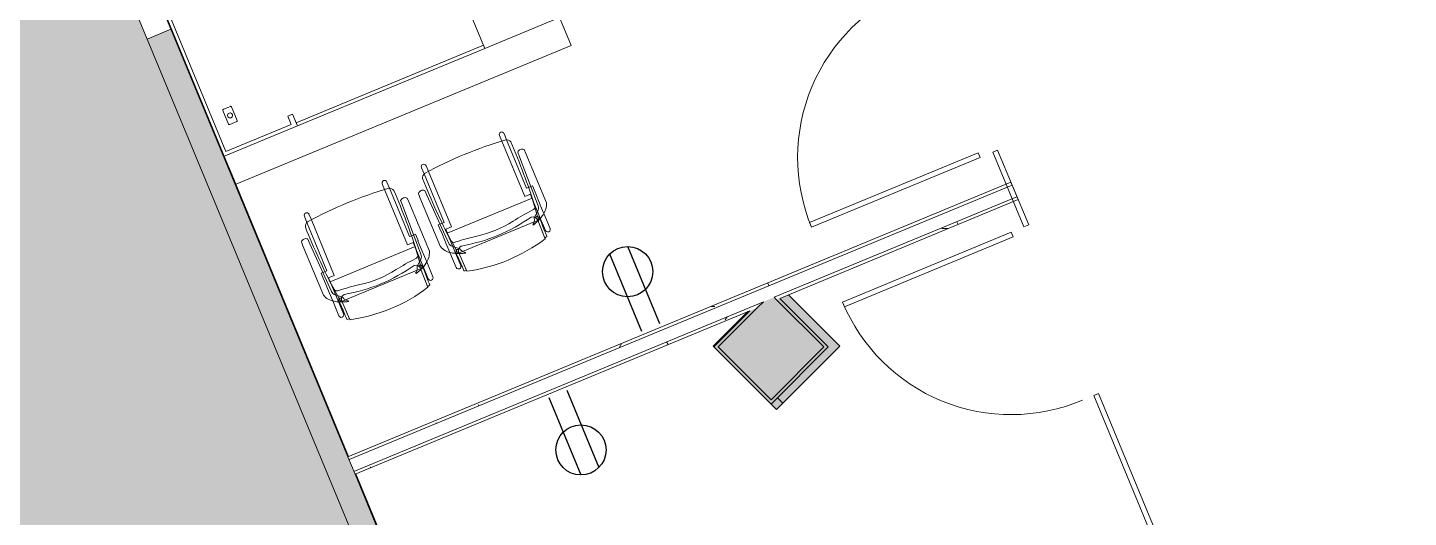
# Model space of a CAD drawing. Header units: inches. Extents: x 488 to 2071, y 800 to 2512.
# Drawn here: x 672.1 to 944.6, y 1816.9 to 1913.6 of the extents above; entities that cross this region are included whole.
import ezdxf

# ---------------------------------------------------------------- set-up
doc = ezdxf.new("R2010")
doc.units = ezdxf.units.IN
doc.header["$MEASUREMENT"] = 0
for name, color, linetype, lineweight in [('A-ANNO-NOTE', 131, 'Continuous', 30), ('A-DETL-GENF', 92, 'Continuous', 9), ('A-DOOR', 31, 'Continuous', 13), ('A-Flor-Shel-Tptn', 8, 'Continuous', 9), ('A-GLAZ-CURT', 52, 'Continuous', 9), ('A-WALL', 113, 'Continuous', 9), ('A-WALL-PATT', 111, 'Continuous', 13), ('A-Wall-Shel-Fill', 8, 'Continuous', 9), ('AI-Wall-Demz-E', 8, 'Continuous', 9), ('AI-Wall-Fill-E-2', 8, 'Continuous', 9), ('I-FURN', 30, 'Continuous', 9), ('I-FURN-PNLS', 30, 'Continuous', 9), ('I-WALL', 2, 'Continuous', 9), ('S-Cols', 8, 'Continuous', 9), ('S-Cols-Fill', 8, 'Continuous', 9)]:
    doc.layers.add(name, color=color, linetype=linetype, lineweight=lineweight)
pattern_1 = [(0, (0, 0), (30.72, 7.68), [1.267, -21.773, 1.267, -21.773, -122.88]), (0, (0, 0), (30.72, 7.68), [-46.08, 1.267, -44.813, 1.267, -21.773, -53.76]), (0, (0, 0), (30.72, 7.68), [-115.2, 1.267, -14.093, 1.267, -37.133]), (120, (11.52, 3.84), (-22.011075, 22.7643), [1.267, -21.773, 1.267, -21.773, -122.88]), (120, (11.52, 3.84), (-22.011075, 22.7643), [-46.08, 1.267, -44.813, 1.267, -21.773, -53.76]), (120, (11.52, 3.84), (-22.011075, 22.7643), [-115.2, 1.267, -14.093, 1.267, -37.133]), (240, (15.36, 19.2), (-8.708925, -30.4443), [1.267, -21.773, 1.267, -21.773, -122.88]), (240, (15.36, 19.2), (-8.708925, -30.4443), [-46.08, 1.267, -44.813, 1.267, -21.773, -53.76]), (240, (15.36, 19.2), (-8.708925, -30.4443), [-115.2, 1.267, -14.093, 1.267, -37.133])]

# ---------------------------------------------------------------- blocks, each defined once
blk = doc.blocks.new('Revit Link EDITED_dwg-5488103-Level 1 POWER')
at = {"layer": 'A-Wall-Shel-Fill'}
h = blk.add_hatch(color=7, dxfattribs=at)
h.paths.add_polyline_path([(819.89, 1838.2), (821.15, 1839.45), (820.07, 1840.54), (818.83, 1839.26)], flags=0)
h.paths.add_polyline_path([(807.5, 1850.59), (814.62, 1857.72), (814.24, 1857.56), (807.39, 1850.7), (807.48, 1850.61)], flags=0)
at = {"layer": 'AI-Wall-Fill-E-2'}
h = blk.add_hatch(color=7, dxfattribs=at)
h.paths.add_polyline_path([(888.45, 1226.24), (905.48, 1267.36), (944.19, 1251.32), (948.28, 1261.18), (943.66, 1263.09), (943.21, 1262.01), (947.83, 1260.1), (945.15, 1253.63), (940.53, 1255.55), (941.49, 1257.86), (902.78, 1273.89), (883.83, 1228.16)], flags=0)
h.paths.add_polyline_path([(962.05, 1294.44), (963.13, 1297.06), (958.51, 1298.96), (957.43, 1296.35), (958.51, 1295.9)], flags=0)
h.paths.add_polyline_path([(1002.73, 1392.63), (1002.73, 1392.68), (805.47, 1474.39), (805.47, 1474.34), (1002.69, 1392.65)], flags=0)
h.paths.add_polyline_path([(805.56, 1487.46), (838.83, 1565.84), (838.77, 1565.99), (806.52, 1489.72)], flags=0)
h.paths.add_polyline_path([(844.19, 1565.97), (844.28, 1566.22), (785.99, 1706.88), (785.85, 1706.82), (844.1, 1566.2)], flags=0)
h.paths.add_polyline_path([(784.42, 1710.28), (784.58, 1710.35), (736.87, 1825.51), (736.71, 1825.45), (784.36, 1710.42)], flags=0)
h.paths.add_polyline_path([(735.28, 1828.91), (735.44, 1828.98), (679.66, 1963.54), (679.55, 1963.46), (724.5, 1854.94)], flags=0)
h.paths.add_polyline_path([(630.52, 1928.39), (675.5, 1960.17), (675.36, 1960.5), (635, 1932.01), (632.5, 1933.05), (630.73, 1928.77), (500.42, 1982.75), (500.25, 1982.34), (629.94, 1928.62)], flags=0)
h.paths.add_polyline_path([(662.79, 1957.29), (678.88, 1964.24), (679.3, 1963.65), (679.57, 1963.84), (677.88, 1967.94), (666.53, 1959.93)], flags=0)
at = {"layer": 'S-Cols-Fill'}
blk.add_hatch(color=7, dxfattribs=at).paths.add_polyline_path([(821.15, 1839.45), (832.4, 1850.7), (822.23, 1860.87), (820.52, 1860.16), (830.1, 1850.57), (820.07, 1840.54), (820.46, 1840.14)], flags=0)
at = {"layer": 'AI-Wall-Demz-E', "color": 7}
for p, q in [((699.44, 1915.89), (710.89, 1888.24)), ((710.9, 1888.22), (713.1, 1882.9)), ((713.11, 1882.89), (713.2, 1882.68)), ((713.2, 1882.68), (735.44, 1828.98)), ((736.87, 1825.51), (784.58, 1710.35))]:
    blk.add_line(p, q, dxfattribs=at)
at = {"layer": 'S-Cols', "color": 7}
for p, q in [((822.23, 1860.87), (832.4, 1850.7)), ((819.89, 1838.2), (818.81, 1839.28))]:
    blk.add_line(p, q, dxfattribs=at)
at = {"layer": 'S-Cols', "color": 7, "flags": 128}
for points in [[(822.23, 1860.87), (832.4, 1850.7), (819.89, 1838.2)], [(807.5, 1850.59), (807.39, 1850.7), (814.25, 1857.56)], [(832.4, 1850.7), (821.15, 1839.45), (820.07, 1840.54)]]:
    blk.add_lwpolyline(points, dxfattribs=at)
blk = doc.blocks.new('Zira Wksta 9 - Type 1-V29-Level 1 POWER')
at = {"layer": 'I-FURN-PNLS'}
for p, q in [((-72, 0), (-0.19, 0)), ((-72, -30), (-72, 0)), ((-0.19, 0), (-72, 0)), ((-72, 0), (-72, -30)), ((-72, -30), (-72, 0)), ((-72, 0), (-0.19, 0)), ((-72, -6), (-56, -6)), ((-56, -6), (-56, -30)), ((-56, -6), (-16, -6)), ((-16, -6), (-56, -6)), ((-56, -6), (-56, -6.69)), ((-56, -6.69), (-56, -6)), ((-56, -6.69), (-16, -6.69)), ((-16, -6.69), (-56, -6.69)), ((-16, -6.69), (-16, -6)), ((-16, -6.69), (-16, -6)), ((-0.19, -6), (-16, -6)), ((-16, -6), (-16, -8.5)), ((-16, -6.69), (-16, -6)), ((-16, -6), (-0.19, -6)), ((-16, -8.5), (-16, -6.69)), ((-15, -8.5), (-15, -6.75)), ((-15, -6.75), (-1, -6.75)), ((-1, -6.75), (-15, -6.75)), ((-15, -6.75), (-15, -8.5)), ((-1, -6.75), (-1, -35.85)), ((-1, -35.85), (-1, -6.75)), ((-16, -8.5), (-15, -8.5)), ((-15, -8.5), (-16, -8.5)), ((-5.44, -11.56), (-5.44, -14.44)), ((-5.44, -14.44), (-5.44, -11.56)), ((-3.75, -11.38), (-5.25, -11.38)), ((-5.25, -11.38), (-3.75, -11.38)), ((-3.56, -14.44), (-3.56, -11.56)), ((-3.56, -11.56), (-3.56, -14.44)), ((-5.25, -14.63), (-3.75, -14.63)), ((-3.75, -14.63), (-5.25, -14.63))]:
    blk.add_line(p, q, dxfattribs=at)
for centre, radius, start, end in [((-5.25, -11.56), 0.188, 90, 180), ((-5.25, -11.56), 0.188, 165, 180), ((-5.25, -11.56), 0.188, 150, 165), ((-5.25, -11.56), 0.187, 135, 150), ((-5.25, -11.56), 0.188, 120, 135), ((-5.25, -11.56), 0.187, 90, 120), ((-4.5, -13), 0.5, 90, 270), ((-4.5, -13), 0.5, 90, 270), ((-4.5, -13), 0.5, 270, 90), ((-4.5, -13), 0.5, 270, 90), ((-3.75, -11.56), 0.188, 360, 90), ((-3.75, -11.56), 0.188, 30, 90), ((-3.75, -11.56), 0.188, 15, 30), ((-3.75, -11.56), 0.187, 0, 15), ((-5.25, -14.44), 0.187, 180, 270), ((-5.25, -14.44), 0.188, 180, 195), ((-5.25, -14.44), 0.187, 195, 210), ((-5.25, -14.44), 0.187, 210, 270), ((-3.75, -14.44), 0.187, 270, 0), ((-3.75, -14.44), 0.187, 270, 300), ((-3.75, -14.44), 0.187, 300, 315), ((-3.75, -14.44), 0.187, 315, 330), ((-3.75, -14.44), 0.188, 330, 345), ((-3.75, -14.44), 0.187, 345, 0)]:
    blk.add_arc(centre, radius, start, end, dxfattribs=at)
blk = doc.blocks.new('Single Glass Door - Full Rail - Long Handle-5456985-Level 1 POWER')
at = {"layer": 'A-DOOR', "lineweight": 20}
for p, q in [((17, -2), (18, -2)), ((17, -38), (17, -2)), ((18, -2), (18, -38)), ((18, -38), (17, -38))]:
    blk.add_line(p, q, dxfattribs=at)
at = {"layer": 'A-DOOR', "lineweight": 9}
blk.add_arc((18, -2), 36, 179.5, 270, dxfattribs=at)
blk = doc.blocks.new('Single Glass Door - Full Rail - Long Handle-5456980-Level 1 POWER')
at = {"layer": 'A-DOOR', "lineweight": 20}
for p, q in [((17, 38), (17, 2)), ((18, 38), (17, 38)), ((18, 2), (18, 38)), ((17, 2), (18, 2))]:
    blk.add_line(p, q, dxfattribs=at)
at = {"layer": 'A-DOOR', "lineweight": 9}
blk.add_arc((18, 2), 36, 90, 180.5, dxfattribs=at)
blk = doc.blocks.new('System Panel - Glazed-5474425-Level 1 POWER')
at = {"layer": 'A-GLAZ-CURT', "lineweight": 13}
for p, q in [((85.84, 1.75), (69.84, 1.75)), ((69.84, 1.75), (69.84, 0.75)), ((69.84, 0.75), (85.84, 0.75)), ((85.84, 0.75), (85.84, 1.75)), ((216.3, 1.75), (121.84, 1.75)), ((121.84, 1.75), (121.84, 0.75)), ((121.84, 0.75), (216.3, 0.75))]:
    blk.add_line(p, q, dxfattribs=at)
blk = doc.blocks.new('F-Haworth_Chair_X99-Seminar - X99 Seminar Chair with Glides-V30-Level 1 POWER')
at = {"layer": 'I-FURN'}
for p, q in [((-8.34, 11.52), (-8.42, 7.57)), ((-8.42, 7.57), (-8.34, 11.37)), ((8.42, 7.57), (8.34, 11.52)), ((8.34, 11.37), (8.42, 7.57)), ((-10.04, 10.02), (-10.04, 6.81)), ((-9.04, 7.4), (-9.04, 10.02)), ((9.04, 10.02), (9.04, 7.4)), ((10.04, 6.81), (10.04, 10.02)), ((-10.04, 6.81), (-10.04, 5)), ((-9.13, 5.92), (-8.07, 6.77)), ((-9.04, 5.99), (-9.04, 7.4)), ((-9.04, 3.62), (-9.04, 5.99)), ((-8.75, 6.22), (-8.88, 4.99)), ((-8.68, 6.87), (-8.75, 6.22)), ((-8.62, 7.42), (-8.68, 6.91)), ((-8.6, 7.6), (-8.62, 7.43)), ((-8.61, 6.81), (-8.23, 6.95)), ((-8.49, 7.6), (-8.56, 7.6)), ((-7.65, 7.6), (-8.4, 7.6)), ((-8.07, 6.77), (-7.95, 6.87)), ((7.65, 7.6), (-7.65, 7.6)), ((-7.18, 7.99), (-7.21, 8.13)), ((7.21, 8.13), (7.18, 7.99)), ((8.4, 7.6), (7.65, 7.6)), ((7.95, 6.87), (8.07, 6.77)), ((8.07, 6.77), (9.13, 5.92)), ((8.23, 6.95), (8.61, 6.81)), ((8.56, 7.6), (8.49, 7.6)), ((8.62, 7.43), (8.6, 7.6)), ((8.68, 6.91), (8.62, 7.42)), ((8.75, 6.22), (8.68, 6.87)), ((8.88, 4.99), (8.75, 6.22)), ((9.04, 7.4), (9.04, 5.99)), ((9.04, 5.99), (9.04, 3.62)), ((10.04, 5), (10.04, 6.81)), ((-11.32, 5.06), (-11.32, -5.48)), ((-10.04, 4.99), (-10.04, 2.27)), ((-9.92, -5.36), (-9.57, 4.97)), ((-8.9, 4.8), (-9.07, 3.2)), ((-9.07, 3.2), (-9.07, 3.12)), ((-9.07, 3.12), (9.07, 3.12)), ((-9.04, 3.43), (-9.04, 3.62)), ((-9.04, 3.12), (-9.04, 3.43)), ((-9.04, 2.27), (-9.04, 3.12)), ((-8.88, 4.99), (-8.89, 4.91)), ((8.89, 4.91), (8.88, 4.99)), ((9.07, 3.2), (8.9, 4.8)), ((9.04, 3.62), (9.04, 3.43)), ((9.04, 3.43), (9.04, 3.12)), ((9.04, 3.12), (9.04, 2.27)), ((9.07, 3.12), (9.07, 3.2)), ((9.57, 4.97), (9.92, -5.36)), ((10.04, 2.27), (10.04, 4.99)), ((11.32, -5.48), (11.32, 5.06)), ((-10.04, 2.27), (-10.07, 2.27)), ((-10.07, 2.27), (-10.07, 0.89)), ((-10.07, 0.89), (-9.71, 0.89)), ((-9.71, 0.89), (-9.2, 0.89)), ((-9.2, 0.89), (-8.82, 0.89)), ((-7.83, 2.27), (-9.04, 2.27)), ((-8.82, 0.89), (-8.82, -9.44)), ((-7.83, -9.57), (-7.83, 2.27)), ((9.04, 2.27), (7.83, 2.27)), ((7.83, 2.27), (7.83, -9.57)), ((8.82, 0.89), (9.2, 0.89)), ((8.82, -9.44), (8.82, 0.89)), ((9.2, 0.89), (9.71, 0.89)), ((9.71, 0.89), (10.07, 0.89)), ((10.07, 2.27), (10.04, 2.27)), ((10.07, 0.89), (10.07, 2.27)), ((-9.92, -6.36), (-9.92, -5.36)), ((9.92, -5.36), (9.92, -6.36)), ((-11.32, -5.48), (-11.3, -6.32)), ((11.3, -6.32), (11.32, -5.48)), ((-8.82, -9.44), (-8.82, -10.78)), ((-7.83, -10.78), (-7.83, -9.57)), ((7.83, -9.57), (7.83, -10.78)), ((8.82, -10.78), (8.82, -9.44))]:
    blk.add_line(p, q, dxfattribs=at)
for centre, radius, start, end in [((-36.06, 10.03), 27.2, 355.9857, 2.5118), ((0, -20.73), 33.17, 104.5766, 105.5522), ((0, -20.29), 32.89, 75.3075, 104.696), ((0, -20.73), 33.17, 74.4478, 75.4234), ((36.06, 10.03), 27.2, 177.4882, 184.0143), ((-9.54, 10.02), 0.498, 360, 180), ((9.54, 10.02), 0.498, 360, 180), ((-7.87, 3.92), 3.63, 121.9522, 161.8211), ((-4.71, -1.15), 9.61, 116.0036, 121.9522), ((-8.18, 4.9), 1.39, 132.8922, 177.1987), ((-5.2, 7.86), 3.74, 175.9857, 189.9064), ((-4.71, -1.15), 9.61, 113.5094, 116.0036), ((-8.28, 7.33), 0.613, 189.9064, 237.4573), ((-4.71, -1.15), 9.61, 112.927, 113.3607), ((-4.71, -1.15), 9.61, 105.0666, 112.7369), ((-7.37, 7.55), 1.05, 178.8214, 214.7998), ((-7.37, 7.55), 1.05, 178.8214, 264.0446), ((-11.32, 48.08), 42.84, 274.2301, 280.0233), ((-6.55, 6.76), 1.38, 147.5752, 174.9122), ((-6.55, 6.76), 1.38, 117.0503, 145.9813), ((0, -26.49), 33.83, 77.2285, 102.7715), ((0, -15.97), 22.19, 79.9767, 100.0233), ((11.32, 48.08), 42.84, 259.9767, 265.7699), ((6.55, 6.76), 1.38, 34.0187, 62.9497), ((4.71, -1.15), 9.61, 67.2631, 74.9334), ((7.37, 7.55), 1.05, 275.9554, 1.1786), ((6.55, 6.76), 1.38, 5.0878, 32.4248), ((7.37, 7.55), 1.05, 325.2002, 1.1786), ((4.71, -1.15), 9.61, 66.6393, 67.073), ((4.71, -1.15), 9.61, 63.9964, 66.4906), ((8.28, 7.33), 0.613, 302.5427, 350.0936), ((5.2, 7.86), 3.74, 350.0936, 4.0143), ((4.71, -1.15), 9.61, 58.0478, 63.9964), ((8.18, 4.9), 1.39, 2.8013, 47.1078), ((7.87, 3.92), 3.63, 18.1789, 58.0478), ((144.06, -7.32), 153.52, 175.4787, 180.5251), ((-8.24, 4.59), 0.763, 84.2338, 165.7662), ((8.24, 4.59), 0.763, 14.2338, 95.7662), ((-144.06, -7.32), 153.52, 359.4749, 4.5213), ((-10.58, -5.68), 0.956, 221.8901, 314.1099), ((10.58, -5.68), 0.956, 225.8901, 318.1099), ((-8.21, -8.28), 1.31, 200.0433, 249.9567), ((-8.32, -10.78), 0.495, 180, 360), ((0, 75.01), 84.96, 264.1475, 275.8525), ((8.32, -10.78), 0.495, 180, 360), ((8.21, -8.28), 1.31, 290.0433, 339.9567)]:
    blk.add_arc(centre, radius, start, end, dxfattribs=at)
blk = doc.blocks.new('F-Haworth_Chair_X99-Seminar - X99 Seminar Chair with Glides-V32-Level 1 POWER')
at = {"layer": 'I-FURN'}
for p, q in [((-8.34, 11.52), (-8.42, 7.57)), ((-8.42, 7.57), (-8.34, 11.37)), ((8.42, 7.57), (8.34, 11.52)), ((8.34, 11.37), (8.42, 7.57)), ((-10.04, 10.02), (-10.04, 6.81)), ((-9.04, 7.4), (-9.04, 10.02)), ((9.04, 10.02), (9.04, 7.4)), ((10.04, 6.81), (10.04, 10.02)), ((-10.04, 6.81), (-10.04, 5)), ((-9.13, 5.92), (-8.07, 6.77)), ((-9.04, 5.99), (-9.04, 7.4)), ((-9.04, 3.62), (-9.04, 5.99)), ((-8.75, 6.22), (-8.88, 4.99)), ((-8.68, 6.87), (-8.75, 6.22)), ((-8.62, 7.42), (-8.68, 6.91)), ((-8.6, 7.6), (-8.62, 7.43)), ((-8.61, 6.81), (-8.23, 6.95)), ((-8.49, 7.6), (-8.56, 7.6)), ((-7.65, 7.6), (-8.4, 7.6)), ((-8.07, 6.77), (-7.95, 6.87)), ((7.65, 7.6), (-7.65, 7.6)), ((-7.18, 7.99), (-7.21, 8.13)), ((7.21, 8.13), (7.18, 7.99)), ((8.4, 7.6), (7.65, 7.6)), ((7.95, 6.87), (8.07, 6.77)), ((8.07, 6.77), (9.13, 5.92)), ((8.23, 6.95), (8.61, 6.81)), ((8.56, 7.6), (8.49, 7.6)), ((8.62, 7.43), (8.6, 7.6)), ((8.68, 6.91), (8.62, 7.42)), ((8.75, 6.22), (8.68, 6.87)), ((8.88, 4.99), (8.75, 6.22)), ((9.04, 7.4), (9.04, 5.99)), ((9.04, 5.99), (9.04, 3.62)), ((10.04, 5), (10.04, 6.81)), ((-11.32, 5.06), (-11.32, -5.48)), ((-10.04, 4.99), (-10.04, 2.27)), ((-9.92, -5.36), (-9.57, 4.97)), ((-8.9, 4.8), (-9.07, 3.2)), ((-9.07, 3.2), (-9.07, 3.12)), ((-9.07, 3.12), (9.07, 3.12)), ((-9.04, 3.43), (-9.04, 3.62)), ((-9.04, 3.12), (-9.04, 3.43)), ((-9.04, 2.27), (-9.04, 3.12)), ((-8.88, 4.99), (-8.89, 4.91)), ((8.89, 4.91), (8.88, 4.99)), ((9.07, 3.2), (8.9, 4.8)), ((9.04, 3.62), (9.04, 3.43)), ((9.04, 3.43), (9.04, 3.12)), ((9.04, 3.12), (9.04, 2.27)), ((9.07, 3.12), (9.07, 3.2)), ((9.57, 4.97), (9.92, -5.36)), ((10.04, 2.27), (10.04, 4.99)), ((11.32, -5.48), (11.32, 5.06)), ((-10.04, 2.27), (-10.07, 2.27)), ((-10.07, 2.27), (-10.07, 0.89)), ((-10.07, 0.89), (-9.71, 0.89)), ((-9.71, 0.89), (-9.2, 0.89)), ((-9.2, 0.89), (-8.82, 0.89)), ((-7.83, 2.27), (-9.04, 2.27)), ((-8.82, 0.89), (-8.82, -9.44)), ((-7.83, -9.57), (-7.83, 2.27)), ((9.04, 2.27), (7.83, 2.27)), ((7.83, 2.27), (7.83, -9.57)), ((8.82, 0.89), (9.2, 0.89)), ((8.82, -9.44), (8.82, 0.89)), ((9.2, 0.89), (9.71, 0.89)), ((9.71, 0.89), (10.07, 0.89)), ((10.07, 2.27), (10.04, 2.27)), ((10.07, 0.89), (10.07, 2.27)), ((-9.92, -6.36), (-9.92, -5.36)), ((9.92, -5.36), (9.92, -6.36)), ((-11.32, -5.48), (-11.3, -6.32)), ((11.3, -6.32), (11.32, -5.48)), ((-8.82, -9.44), (-8.82, -10.78)), ((-7.83, -10.78), (-7.83, -9.57)), ((7.83, -9.57), (7.83, -10.78)), ((8.82, -10.78), (8.82, -9.44))]:
    blk.add_line(p, q, dxfattribs=at)
for centre, radius, start, end in [((-36.06, 10.03), 27.2, 355.9857, 2.5118), ((0, -20.73), 33.17, 104.5766, 105.5522), ((0, -20.29), 32.89, 75.3075, 104.696), ((0, -20.73), 33.17, 74.4478, 75.4234), ((36.06, 10.03), 27.2, 177.4882, 184.0143), ((-9.54, 10.02), 0.498, 360, 180), ((9.54, 10.02), 0.498, 360, 180), ((-7.87, 3.92), 3.63, 121.9522, 161.8211), ((-4.71, -1.15), 9.61, 116.0036, 121.9522), ((-8.18, 4.9), 1.39, 132.8922, 177.1987), ((-5.2, 7.86), 3.74, 175.9857, 189.9064), ((-4.71, -1.15), 9.61, 113.5094, 116.0036), ((-8.28, 7.33), 0.613, 189.9064, 237.4573), ((-4.71, -1.15), 9.61, 112.927, 113.3607), ((-4.71, -1.15), 9.61, 105.0666, 112.7369), ((-7.37, 7.55), 1.05, 178.8214, 214.7998), ((-7.37, 7.55), 1.05, 178.8214, 264.0446), ((-11.32, 48.08), 42.84, 274.2301, 280.0233), ((-6.55, 6.76), 1.38, 147.5752, 174.9122), ((-6.55, 6.76), 1.38, 117.0503, 145.9813), ((0, -26.49), 33.83, 77.2285, 102.7715), ((0, -15.97), 22.19, 79.9767, 100.0233), ((11.32, 48.08), 42.84, 259.9767, 265.7699), ((6.55, 6.76), 1.38, 34.0187, 62.9497), ((4.71, -1.15), 9.61, 67.2631, 74.9334), ((7.37, 7.55), 1.05, 275.9554, 1.1786), ((6.55, 6.76), 1.38, 5.0878, 32.4248), ((7.37, 7.55), 1.05, 325.2002, 1.1786), ((4.71, -1.15), 9.61, 66.6393, 67.073), ((4.71, -1.15), 9.61, 63.9964, 66.4906), ((8.28, 7.33), 0.613, 302.5427, 350.0936), ((5.2, 7.86), 3.74, 350.0936, 4.0143), ((4.71, -1.15), 9.61, 58.0478, 63.9964), ((8.18, 4.9), 1.39, 2.8013, 47.1078), ((7.87, 3.92), 3.63, 18.1789, 58.0478), ((144.06, -7.32), 153.52, 175.4787, 180.5251), ((-8.24, 4.59), 0.763, 84.2338, 165.7662), ((8.24, 4.59), 0.763, 14.2338, 95.7662), ((-144.06, -7.32), 153.52, 359.4749, 4.5213), ((-10.58, -5.68), 0.956, 221.8901, 314.1099), ((10.58, -5.68), 0.956, 225.8901, 318.1099), ((-8.21, -8.28), 1.31, 200.0433, 249.9567), ((-8.32, -10.78), 0.495, 180, 360), ((0, 75.01), 84.96, 264.1475, 275.8525), ((8.32, -10.78), 0.495, 180, 360), ((8.21, -8.28), 1.31, 290.0433, 339.9567)]:
    blk.add_arc(centre, radius, start, end, dxfattribs=at)

msp = doc.modelspace()

# ---------------------------------------------------------------- hatches: boundary and pattern name
at = {"layer": 'A-DETL-GENF'}
h = msp.add_hatch(color=9, dxfattribs=at)
h.paths.add_polyline_path([(1231.21, 799.94), (1415.16, 799.94), (1461.44, 911.67), (1454.19, 914.67), (1460.19, 929.16), (1467.44, 926.16), (1483.65, 965.29), (1375.23, 1012.17), (1376.16, 1014.32), (1339.44, 1030.19), (1338.51, 1028.04), (1114.81, 1124.75), (1093.18, 1072.51), (1093.12, 1072.51), (1093.09, 1072.46), (997, 1112.26), (954.85, 1010.5), (954.06, 1010.84), (953.51, 1009.5), (920.23, 1023.28), (831.49, 809.04), (756.81, 839.97), (759.15, 845.61), (547.33, 933.35), (585.4, 1025.28), (752.68, 955.99), (848.55, 1187.43), (864.26, 1180.91), (870.06, 1194.9), (874.34, 1193.12), (905.88, 1265.96), (939.16, 1252.24), (939.58, 1253.23), (905.48, 1267.36), (888.45, 1226.24), (883.83, 1228.16), (902.78, 1273.89), (941.49, 1257.87), (943.66, 1263.09), (943.83, 1263.02), (958.13, 1296.06), (957.43, 1296.35), (996.19, 1389.93), (798.83, 1471.68), (838.32, 1567.02), (675.55, 1959.92), (630.52, 1928.39), (509.26, 1978.61), (488.05, 1927.42), (488.05, 799.94), (962.16, 799.94)], flags=0)
h.paths.add_polyline_path([(776.32, 846.05), (776.32, 846.05), (774.9, 846.64)], flags=0)
h.paths.add_polyline_path([(771.7, 847.96), (773.87, 853.2), (778.49, 851.28), (792.27, 884.54), (787.64, 886.46), (791.76, 896.39), (782.02, 900.42), (885.31, 1149.79), (845.1, 1166.44), (737.24, 906.04), (608.76, 959.26), (610.61, 963.74), (734.62, 912.38), (750.86, 951.6), (588.29, 1018.94), (553.94, 936.02), (761.06, 850.23), (761.82, 852.06), (771.32, 848.12)], flags=0)
h.paths.add_polyline_path([(793.67, 901.01), (895.06, 1145.78), (889.96, 1147.88), (788.57, 903.12), (792.27, 901.59)], flags=0)
h.paths.add_polyline_path([(1208.68, 1017.04), (1194.19, 1023.04), (1200.19, 1037.54), (1214.69, 1031.54), (1213.24, 1028.04)], flags=0)
h.paths.add_polyline_path([(1090.45, 1079.14), (1112.07, 1131.34), (1230.33, 1082.36), (1281.61, 1206.16), (1128.37, 1269.63), (1102.35, 1206.86), (1094.97, 1209.92), (1123.94, 1280.18), (1040.89, 1314.58), (990.18, 1192.17), (1069.67, 1159.21), (1060.48, 1137.02), (1055.86, 1138.93), (1063.1, 1156.5), (988.25, 1187.5), (980.98, 1169.95), (980.1, 1170.31), (966.38, 1137.03), (967.2, 1136.69), (964.91, 1131.14), (1039.78, 1100.13), (1042.08, 1105.67), (1046.7, 1103.76), (1044.4, 1098.22), (1088.56, 1079.93)], flags=0)
h.paths.add_polyline_path([(887.16, 1154.26), (891.3, 1164.3), (851.25, 1180.89), (847.09, 1170.85), (885.31, 1155.02)], flags=0)
h.paths.add_polyline_path([(904.36, 1164.29), (905.85, 1167.9), (870.61, 1183.16), (868.88, 1179), (904.34, 1164.3)], flags=0)
h.paths.add_polyline_path([(1283.14, 1209.85), (1287.81, 1221.14), (1134.66, 1284.58), (1129.99, 1273.29), (1281.61, 1210.49)], flags=0)
h.paths.add_polyline_path([(1289.34, 1224.83), (1290.07, 1226.59), (1331.78, 1327.29), (1322.58, 1336.49), (1309.06, 1349.25), (1221.09, 1385.7), (1246.73, 1447.6), (1198.68, 1467.46), (1196.39, 1461.95), (1191.73, 1463.89), (1193.99, 1469.44), (1118.06, 1500.89), (1115.77, 1495.35), (1114.37, 1495.93), (1100.65, 1462.65), (1101.99, 1462.09), (1095.1, 1445.46), (1171.08, 1414.03), (1177.95, 1430.63), (1182.62, 1428.69), (1173.78, 1407.4), (1093.17, 1440.79), (1042.46, 1318.38), (1081.48, 1302.23), (1125.55, 1284.06), (1154.48, 1354.23), (1162.11, 1351.08), (1136.1, 1288.31), (1287.81, 1225.47)], flags=0)
h.paths.add_polyline_path([(589.16, 1272.98), (574.66, 1278.98), (580.66, 1293.48), (595.16, 1287.48)], flags=0)
h.paths.add_polyline_path([(1338.28, 1342.98), (1375.21, 1432.15), (1292.74, 1466.31), (1291.68, 1465.88), (1291.54, 1466.2), (1289.55, 1465.37), (1287.64, 1469.99), (1294.3, 1472.75), (1263.3, 1547.54), (1207.64, 1524.53), (1195.14, 1554.67), (1168.82, 1543.77), (1168.46, 1544.64), (1135.2, 1530.87), (1135.56, 1529.99), (1128.98, 1527.25), (1120, 1505.56), (1246.75, 1453.06), (1254.38, 1456.21), (1256.29, 1451.59), (1254.59, 1450.89), (1254.72, 1450.57), (1253.1, 1449.9), (1234.13, 1404.09), (1257.45, 1394.41), (1250.97, 1378.72), (1331.47, 1345.38), (1333.68, 1347.58), (1338.22, 1343.04)], flags=0)
h.paths.add_polyline_path([(1246.34, 1380.64), (1250.93, 1391.72), (1232.21, 1399.47), (1227.64, 1388.39), (1238.78, 1383.77)], flags=0)
h.paths.add_polyline_path([(717.73, 1583.41), (703.24, 1589.41), (709.24, 1603.9), (723.74, 1597.9)], flags=0)
at = {"layer": 'A-WALL'}
msp.add_hatch(color=250, dxfattribs=at).paths.add_polyline_path([(818.79, 1840.14), (829.22, 1850.57), (819.41, 1860.38), (817.28, 1859.5), (808.36, 1850.57), (817.91, 1841.02)], flags=0)
at = {"layer": 'A-WALL-PATT', "lineweight": 9}
h = msp.add_hatch(color=7, dxfattribs=at)
h.paths.add_polyline_path([(838.83, 1565.84), (841.57, 1572.29), (700.34, 1913.27), (695.72, 1911.35), (838.78, 1565.98)], flags=0)
h.paths.add_polyline_path([(680.41, 1948.31), (685.03, 1950.22), (679.55, 1963.46), (675.36, 1960.5), (679.62, 1950.22)], flags=0)
h = msp.add_hatch(dxfattribs=at)
h.set_pattern_fill('FP_1', color=256, style=0, pattern_type=2)
h.set_pattern_definition(pattern_1)
h.paths.add_polyline_path([(735.52, 1828.33), (866.37, 1882.53), (866.13, 1883.11), (735.28, 1828.91), (735.31, 1828.83)], flags=0)
h = msp.add_hatch(dxfattribs=at)
h.set_pattern_fill('FP_1', color=256, style=0, pattern_type=2)
h.set_pattern_definition(pattern_1)
h.paths.add_polyline_path([(736.71, 1825.45), (816.13, 1858.34), (817.28, 1859.5), (736.47, 1826.02)], flags=0)
h.paths.add_polyline_path([(819.89, 1859.9), (867.56, 1879.65), (867.33, 1880.22), (819.41, 1860.38), (819.89, 1859.9)], flags=0)
at = {"layer": 'A-WALL-PATT'}
msp.add_hatch(color=250, dxfattribs=at).paths.add_polyline_path([(818.79, 1839.26), (830.1, 1850.57), (820.52, 1860.16), (819.89, 1859.9), (829.22, 1850.57), (818.79, 1840.14), (808.36, 1850.57), (816.13, 1858.34), (814.62, 1857.72), (807.48, 1850.57), (818.59, 1839.45)], flags=0)

# ---------------------------------------------------------------- linework, layer by layer
at = {"layer": 'A-ANNO-NOTE'}
for p, q in [((796.84, 1855.12), (790.52, 1870.39)), ((793.3, 1853.65), (786.98, 1868.92)), ((793.3, 1853.65), (786.98, 1868.92)), ((778.47, 1842.03), (784.79, 1826.77)), ((778.47, 1842.03), (784.79, 1826.77)), ((774.93, 1840.57), (781.25, 1825.3))]:
    msp.add_line(p, q, dxfattribs=at)
for centre in [(790.5, 1865.44), (781.28, 1830.25)]:
    msp.add_circle(centre, 4.95, dxfattribs=at)
at = {"layer": 'A-WALL', "lineweight": 13}
for p, q in [((735.52, 1828.33), (866.37, 1882.53)), ((819.41, 1860.38), (867.33, 1880.22)), ((736.47, 1826.02), (817.28, 1859.5)), ((735.28, 1828.91), (736.71, 1825.45))]:
    msp.add_line(p, q, dxfattribs=at)
at = {"layer": 'A-WALL', "color": 135, "lineweight": 13}
for p, q in [((816.13, 1858.34), (808.36, 1850.57)), ((817.28, 1859.5), (816.13, 1858.34)), ((819.89, 1859.9), (819.41, 1860.38)), ((829.22, 1850.57), (819.89, 1859.9)), ((808.36, 1850.57), (818.79, 1840.14)), ((818.79, 1840.14), (829.22, 1850.57))]:
    msp.add_line(p, q, dxfattribs=at)
at = {"layer": 'A-WALL', "color": 55, "lineweight": 20}
for p, q in [((830.1, 1850.57), (820.52, 1860.16)), ((814.62, 1857.72), (807.48, 1850.57)), ((807.48, 1850.57), (818.79, 1839.26)), ((818.79, 1839.26), (830.1, 1850.57))]:
    msp.add_line(p, q, dxfattribs=at)
at = {"layer": 'I-WALL', "lineweight": 13}
for p, q in [((680.41, 1948.31), (695.72, 1911.35)), ((700.34, 1913.27), (685.03, 1950.22)), ((866.13, 1883.11), (735.28, 1828.91)), ((867.56, 1879.65), (866.13, 1883.11)), ((820.52, 1860.16), (867.56, 1879.65)), ((736.71, 1825.45), (814.62, 1857.72))]:
    msp.add_line(p, q, dxfattribs=at)
at = {"layer": 'I-WALL'}
msp.add_line((700.34, 1913.27), (695.72, 1911.35), dxfattribs=at)
at = {"layer": 'I-WALL', "color": 55, "lineweight": 20}
for p, q in [((735.28, 1828.91), (700.34, 1913.27)), ((695.72, 1911.35), (838.83, 1565.84)), ((844.26, 1565.81), (736.71, 1825.45))]:
    msp.add_line(p, q, dxfattribs=at)

# ---------------------------------------------------------------- block references
at = {"layer": 'A-DOOR'}
for name, p, rotation in [('Single Glass Door - Full Rail - Long Handle-5456985-Level 1 POWER', (855.01, 1905.39), 292.4999999999983), ('Single Glass Door - Full Rail - Long Handle-5456980-Level 1 POWER', (874.91, 1857.35), 112.4999999999983)]:
    msp.add_blockref(name, p, dxfattribs=dict(at, rotation=rotation))
at = {"layer": 'A-Flor-Shel-Tptn', "color": 7}
msp.add_blockref('Revit Link EDITED_dwg-5488103-Level 1 POWER', (0, 0), dxfattribs=at)
at = {"layer": 'A-GLAZ-CURT', "rotation": 292.4999999999995}
msp.add_blockref('System Panel - Glazed-5474425-Level 1 POWER', (835.17, 1953.29), dxfattribs=at)
at = {"layer": 'I-FURN'}
for name, p, rotation in [('Zira Wksta 9 - Type 1-V29-Level 1 POWER', (712.86, 1882.54), 202.5000000000053), ('F-Haworth_Chair_X99-Seminar - X99 Seminar Chair with Glides-V30-Level 1 POWER', (762.08, 1879.37), 202.4999999999994), ('F-Haworth_Chair_X99-Seminar - X99 Seminar Chair with Glides-V32-Level 1 POWER', (738.98, 1869.8), 202.4999999999994)]:
    msp.add_blockref(name, p, dxfattribs=dict(at, rotation=rotation))

doc.saveas('drawing.dxf')
